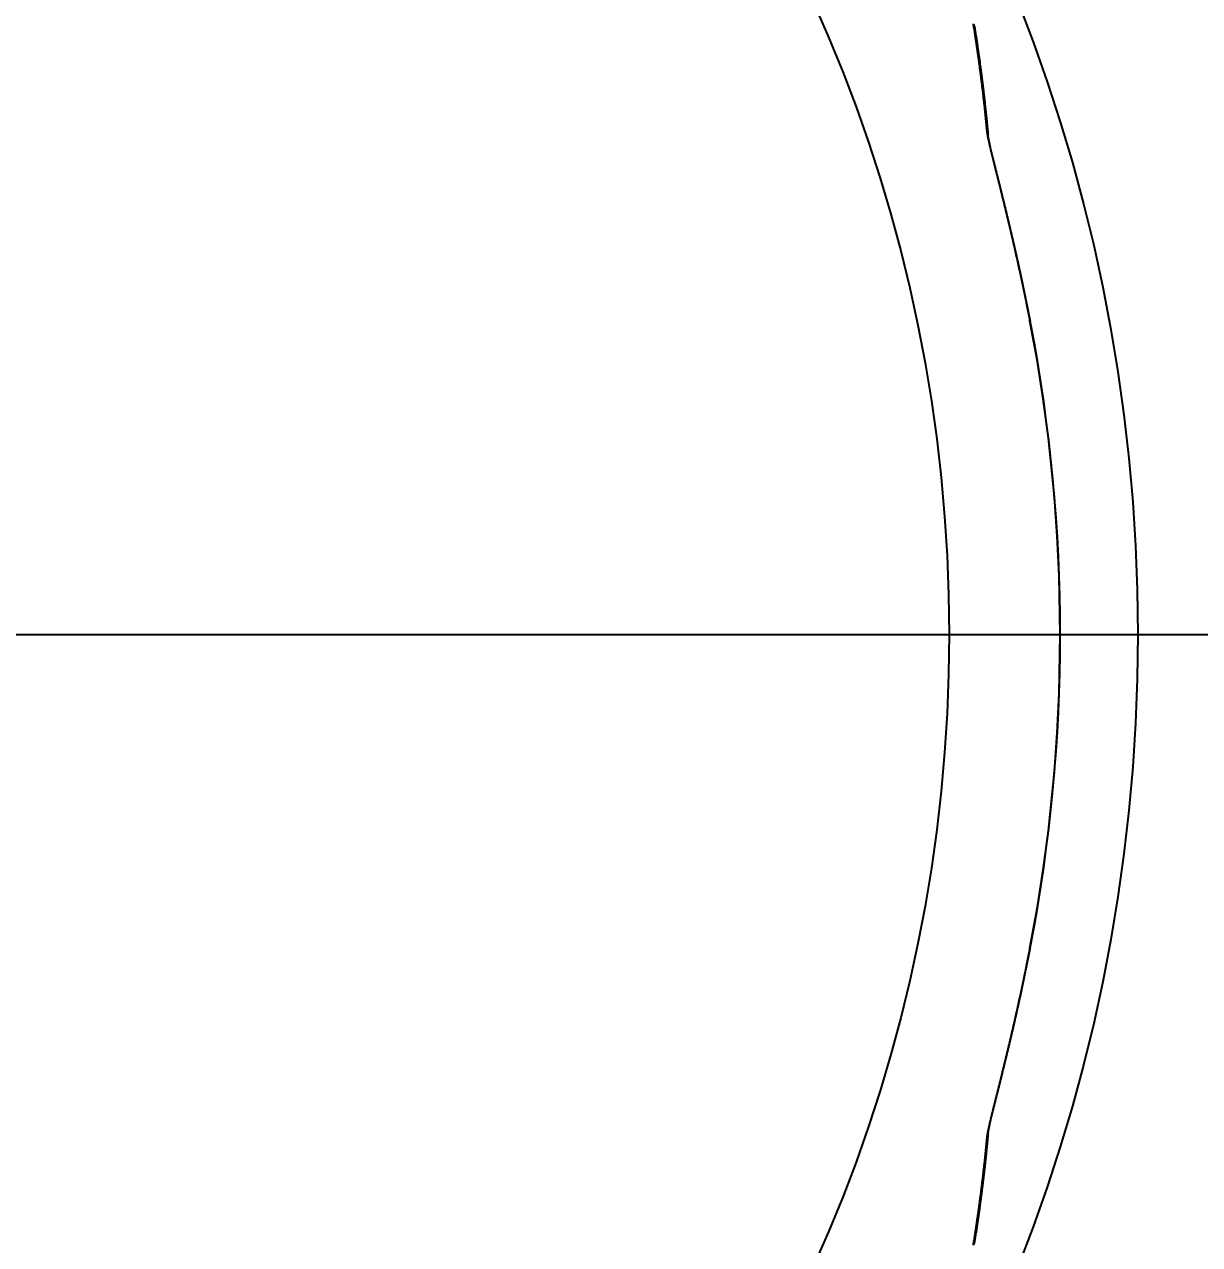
# Model space of a CAD drawing. Header units: millimetres. Extents: x 0 to 3800, y -67 to 2530.
# Drawn here: x 2338.8 to 2370.31, y 1666.58 to 1699.29 of the extents above; entities that cross this region are included whole.
import ezdxf
from ezdxf.lldxf.tags import DXFTag

# ---------------------------------------------------------------- set-up
doc = ezdxf.new("R2010")
doc.units = ezdxf.units.MM
for name, color, linetype in [('내부선 및 부속', 4, 'Continuous'), ('중심선', 1, 'DASHED'), ('치수선', 7, 'Continuous')]:
    doc.layers.add(name, color=color, linetype=linetype)
doc.styles.add('____', font='')
doc.styles.get('____').set_extended_font_data('굴림')
tags = doc.linetypes.add('DASHDOT', pattern=[70, 31, -13, 13, -13]).pattern_tags.tags
tags[10:11] = [DXFTag(74, 4), DXFTag(75, 0), DXFTag(340, '0'), DXFTag(46, 0.0), DXFTag(50, 0.0), DXFTag(44, 0.0), DXFTag(45, 0.0)]
tags[8:9] = [DXFTag(74, 4), DXFTag(75, 0), DXFTag(340, '0'), DXFTag(46, 0.0), DXFTag(50, 0.0), DXFTag(44, 0.0), DXFTag(45, 0.0)]
tags[6:7] = [DXFTag(74, 4), DXFTag(75, 0), DXFTag(340, '0'), DXFTag(46, 0.0), DXFTag(50, 0.0), DXFTag(44, 0.0), DXFTag(45, 0.0)]
tags[4:5] = [DXFTag(74, 4), DXFTag(75, 0), DXFTag(340, '0'), DXFTag(46, 0.0), DXFTag(50, 0.0), DXFTag(44, 0.0), DXFTag(45, 0.0)]
tags = doc.linetypes.add('DASHED', pattern=[25.72, 12.86, -12.86]).pattern_tags.tags
tags[6:7] = [DXFTag(74, 4), DXFTag(75, 0), DXFTag(340, '0'), DXFTag(46, 0.0), DXFTag(50, 0.0), DXFTag(44, 0.0), DXFTag(45, 0.0)]
tags[4:5] = [DXFTag(74, 4), DXFTag(75, 0), DXFTag(340, '0'), DXFTag(46, 0.0), DXFTag(50, 0.0), DXFTag(44, 0.0), DXFTag(45, 0.0)]
doc.dimstyles.new('MSADIM', dxfattribs={"dimtxt": 33, "dimasz": 17, "dimexe": 10, "dimexo": 7.5, "dimgap": 10, "dimtad": 0, "dimtih": 1, "dimtoh": 1, "dimdec": 0, "dimzin": 1, "dimdsep": 46, "dimtxsty": '____', "dimcen": 11.25, "dimadec": 0, "dimazin": 0, "dimtfac": 1, "dimtdec": 0, "dimtix": 1, "dimtmove": 0, "dimatfit": 3, "dimfxl": 1, "dimtolj": 1, "dimtzin": 1, "dimarcsym": 0})

# ---------------------------------------------------------------- blocks, each defined once
blk = doc.blocks.new('*D51')
at = {"layer": '치수선', "color": 0, "linetype": 'Continuous', "lineweight": -2, "transparency": 16777216}
for p, q in [((2252.455, 1880.439), (2252.455, 1957.939)), ((2932.455, 1690.439), (2932.455, 1957.939)), ((2269.455, 1947.939), (2555.174, 1947.939)), ((2915.455, 1947.939), (2629.735, 1947.939))]:
    blk.add_line(p, q, dxfattribs=at)
at = {"layer": '치수선', "color": 0, "linetype": 'Continuous', "transparency": 16777216}
for points in [[(2269.455, 1950.773), (2269.455, 1945.106), (2252.455, 1947.939)], [(2915.455, 1950.773), (2915.455, 1945.106), (2932.455, 1947.939)]]:
    blk.add_solid(points, dxfattribs=at)
at = {"layer": '치수선', "color": 0, "linetype": 'Continuous', "transparency": 16777216, "insert": (2592.455, 1947.939), "char_height": 25, "attachment_point": 5, "style": '____'}
blk.add_mtext('\\A1;680', dxfattribs=at)
blk = doc.blocks.new('*D52')
at = {"layer": '치수선', "color": 0, "linetype": 'Continuous', "lineweight": -2, "transparency": 16777216}
for p, q in [((2932.455, 1675.439), (2932.455, 1337.939)), ((2232.455, 1355.314), (2232.455, 1337.939)), ((2249.455, 1347.939), (2545.324, 1347.939)), ((2915.455, 1347.939), (2619.585, 1347.939))]:
    blk.add_line(p, q, dxfattribs=at)
at = {"layer": '치수선', "color": 0, "linetype": 'Continuous', "transparency": 16777216}
for points in [[(2249.455, 1350.773), (2249.455, 1345.106), (2232.455, 1347.939)], [(2915.455, 1350.773), (2915.455, 1345.106), (2932.455, 1347.939)]]:
    blk.add_solid(points, dxfattribs=at)
at = {"layer": '치수선', "color": 0, "linetype": 'Continuous', "transparency": 16777216, "insert": (2582.455, 1347.939), "char_height": 25, "attachment_point": 5, "style": '____'}
blk.add_mtext('\\A1;700', dxfattribs=at)

msp = doc.modelspace()

# ---------------------------------------------------------------- linework, layer by layer
at = {"layer": '내부선 및 부속', "linetype": 'Continuous'}
for p, q in [((2364.239, 1699.239), (2364.269, 1699.241)), ((2364.603, 1696.329), (2364.635, 1696.329)), ((2365.78, 1691.251), (2365.763, 1691.34)), ((2365.763, 1674.538), (2365.78, 1674.628)), ((2364.603, 1669.55), (2364.635, 1669.55)), ((2364.269, 1666.638), (2364.239, 1666.639))]:
    msp.add_line(p, q, dxfattribs=at)
at = {"layer": '내부선 및 부속', "linetype": 'Continuous', "flags": 128}
for points in [[(2364.234, 1699.309), (2364.239, 1699.279), (2364.244, 1699.248), (2364.249, 1699.218), (2364.254, 1699.187), (2364.259, 1699.156), (2364.264, 1699.126), (2364.268, 1699.095), (2364.273, 1699.064), (2364.278, 1699.034), (2364.283, 1699.003), (2364.287, 1698.973), (2364.292, 1698.942), (2364.297, 1698.911), (2364.301, 1698.881), (2364.306, 1698.85), (2364.311, 1698.82), (2364.315, 1698.789), (2364.32, 1698.758), (2364.324, 1698.728), (2364.329, 1698.697), (2364.333, 1698.667), (2364.338, 1698.636), (2364.342, 1698.606), (2364.347, 1698.575), (2364.351, 1698.545), (2364.355, 1698.514), (2364.36, 1698.483), (2364.364, 1698.453), (2364.368, 1698.422), (2364.373, 1698.392), (2364.377, 1698.361), (2364.381, 1698.331), (2364.385, 1698.3), (2364.389, 1698.27), (2364.394, 1698.239), (2364.398, 1698.209), (2364.402, 1698.178), (2364.406, 1698.148), (2364.41, 1698.117), (2364.414, 1698.087), (2364.418, 1698.056), (2364.422, 1698.026), (2364.426, 1697.995), (2364.43, 1697.965), (2364.434, 1697.934), (2364.438, 1697.904), (2364.442, 1697.873), (2364.446, 1697.843), (2364.45, 1697.813), (2364.453, 1697.782), (2364.457, 1697.752), (2364.461, 1697.721), (2364.465, 1697.691), (2364.469, 1697.66), (2364.472, 1697.63), (2364.476, 1697.6), (2364.48, 1697.569), (2364.483, 1697.539), (2364.487, 1697.508), (2364.491, 1697.478), (2364.494, 1697.448), (2364.498, 1697.417), (2364.501, 1697.387), (2364.505, 1697.356), (2364.508, 1697.326), (2364.512, 1697.296), (2364.515, 1697.265), (2364.519, 1697.235), (2364.522, 1697.205), (2364.526, 1697.174), (2364.529, 1697.144), (2364.532, 1697.114), (2364.536, 1697.083), (2364.539, 1697.053), (2364.542, 1697.023), (2364.546, 1696.992), (2364.549, 1696.962), (2364.552, 1696.932), (2364.555, 1696.901), (2364.558, 1696.871), (2364.562, 1696.841), (2364.565, 1696.811), (2364.568, 1696.78), (2364.571, 1696.75), (2364.574, 1696.72), (2364.577, 1696.689), (2364.58, 1696.659), (2364.583, 1696.629), (2364.586, 1696.599), (2364.589, 1696.568), (2364.592, 1696.538), (2364.595, 1696.508), (2364.598, 1696.478), (2364.601, 1696.448), (2364.604, 1696.417)], [(2364.269, 1699.241), (2364.274, 1699.21), (2364.279, 1699.179), (2364.284, 1699.148), (2364.289, 1699.118), (2364.294, 1699.087), (2364.298, 1699.056), (2364.303, 1699.025), (2364.308, 1698.994), (2364.313, 1698.963), (2364.317, 1698.933), (2364.322, 1698.902), (2364.327, 1698.871), (2364.331, 1698.84), (2364.336, 1698.809), (2364.341, 1698.778), (2364.345, 1698.748), (2364.35, 1698.717), (2364.354, 1698.686), (2364.359, 1698.655), (2364.363, 1698.624), (2364.368, 1698.594), (2364.372, 1698.563), (2364.376, 1698.532), (2364.381, 1698.501), (2364.385, 1698.471), (2364.39, 1698.44), (2364.394, 1698.409), (2364.398, 1698.378), (2364.402, 1698.348), (2364.407, 1698.317), (2364.411, 1698.286), (2364.415, 1698.255), (2364.419, 1698.225), (2364.423, 1698.194), (2364.428, 1698.163), (2364.432, 1698.132), (2364.436, 1698.102), (2364.44, 1698.071), (2364.444, 1698.04), (2364.448, 1698.01), (2364.452, 1697.979), (2364.456, 1697.948), (2364.46, 1697.918), (2364.464, 1697.887), (2364.468, 1697.856), (2364.472, 1697.826), (2364.475, 1697.795), (2364.479, 1697.764), (2364.483, 1697.734), (2364.487, 1697.703), (2364.491, 1697.672), (2364.495, 1697.642), (2364.498, 1697.611), (2364.502, 1697.58), (2364.506, 1697.55), (2364.509, 1697.519), (2364.513, 1697.488), (2364.517, 1697.458), (2364.52, 1697.427), (2364.524, 1697.397), (2364.527, 1697.366), (2364.531, 1697.335), (2364.534, 1697.305), (2364.538, 1697.274), (2364.541, 1697.244), (2364.545, 1697.213), (2364.548, 1697.183), (2364.552, 1697.152), (2364.555, 1697.121), (2364.558, 1697.091), (2364.562, 1697.06), (2364.565, 1697.03), (2364.568, 1696.999), (2364.572, 1696.969), (2364.575, 1696.938), (2364.578, 1696.908), (2364.581, 1696.877), (2364.584, 1696.847), (2364.588, 1696.816), (2364.591, 1696.786), (2364.594, 1696.755), (2364.597, 1696.725), (2364.6, 1696.694), (2364.603, 1696.664), (2364.606, 1696.633), (2364.609, 1696.603), (2364.612, 1696.572), (2364.615, 1696.542), (2364.618, 1696.511), (2364.621, 1696.481), (2364.624, 1696.45), (2364.627, 1696.42), (2364.63, 1696.39), (2364.632, 1696.359), (2364.635, 1696.329)], [(2364.604, 1696.417), (2364.604, 1696.416), (2364.604, 1696.414), (2364.604, 1696.413), (2364.604, 1696.411), (2364.604, 1696.409), (2364.605, 1696.408), (2364.605, 1696.406), (2364.605, 1696.405), (2364.605, 1696.403), (2364.605, 1696.402), (2364.605, 1696.4), (2364.606, 1696.398), (2364.606, 1696.397), (2364.606, 1696.395), (2364.606, 1696.394), (2364.606, 1696.392), (2364.607, 1696.391), (2364.607, 1696.389), (2364.607, 1696.388), (2364.607, 1696.386), (2364.608, 1696.384), (2364.608, 1696.383), (2364.608, 1696.381), (2364.608, 1696.38), (2364.608, 1696.378), (2364.609, 1696.377), (2364.609, 1696.375), (2364.609, 1696.374), (2364.609, 1696.372), (2364.61, 1696.37), (2364.61, 1696.369), (2364.61, 1696.367), (2364.61, 1696.366), (2364.611, 1696.364), (2364.611, 1696.363), (2364.611, 1696.361), (2364.611, 1696.359), (2364.612, 1696.358), (2364.612, 1696.356), (2364.612, 1696.355), (2364.612, 1696.353), (2364.613, 1696.352), (2364.613, 1696.35), (2364.613, 1696.349), (2364.613, 1696.347), (2364.614, 1696.345), (2364.614, 1696.344), (2364.614, 1696.342), (2364.614, 1696.341), (2364.615, 1696.339), (2364.615, 1696.338), (2364.615, 1696.336), (2364.616, 1696.335), (2364.616, 1696.333), (2364.616, 1696.332), (2364.616, 1696.33), (2364.617, 1696.328), (2364.617, 1696.327), (2364.617, 1696.325), (2364.617, 1696.324), (2364.618, 1696.322), (2364.618, 1696.321), (2364.618, 1696.319), (2364.619, 1696.318), (2364.619, 1696.316), (2364.619, 1696.314), (2364.619, 1696.313), (2364.62, 1696.311), (2364.62, 1696.31), (2364.62, 1696.308), (2364.621, 1696.307), (2364.621, 1696.305), (2364.621, 1696.304), (2364.621, 1696.302), (2364.622, 1696.3), (2364.622, 1696.299), (2364.622, 1696.297), (2364.623, 1696.296), (2364.623, 1696.294), (2364.623, 1696.293), (2364.624, 1696.291), (2364.624, 1696.29), (2364.624, 1696.288), (2364.624, 1696.287), (2364.625, 1696.285), (2364.625, 1696.283), (2364.625, 1696.282), (2364.626, 1696.28), (2364.626, 1696.279), (2364.626, 1696.277), (2364.627, 1696.276), (2364.627, 1696.274), (2364.627, 1696.273), (2364.628, 1696.271), (2364.628, 1696.27), (2364.628, 1696.268), (2364.628, 1696.266), (2364.629, 1696.265), (2364.629, 1696.263), (2364.629, 1696.262), (2364.629, 1696.262), (2364.63, 1696.26), (2364.63, 1696.259), (2364.63, 1696.257), (2364.631, 1696.256), (2364.631, 1696.254), (2364.631, 1696.253), (2364.632, 1696.251), (2364.632, 1696.249), (2364.632, 1696.248), (2364.633, 1696.246), (2364.633, 1696.245), (2364.633, 1696.243), (2364.634, 1696.242), (2364.634, 1696.24), (2364.634, 1696.239), (2364.635, 1696.237), (2364.635, 1696.236), (2364.635, 1696.234), (2364.636, 1696.232), (2364.636, 1696.231), (2364.636, 1696.229), (2364.637, 1696.228), (2364.637, 1696.226), (2364.637, 1696.225), (2364.638, 1696.223), (2364.638, 1696.222), (2364.638, 1696.22), (2364.638, 1696.219), (2364.639, 1696.217), (2364.639, 1696.216), (2364.639, 1696.214), (2364.64, 1696.212), (2364.64, 1696.211), (2364.641, 1696.209), (2364.641, 1696.208), (2364.641, 1696.206), (2364.642, 1696.205), (2364.642, 1696.203), (2364.642, 1696.202), (2364.643, 1696.2), (2364.643, 1696.199), (2364.643, 1696.197), (2364.644, 1696.196), (2364.644, 1696.194), (2364.644, 1696.192), (2364.645, 1696.191), (2364.645, 1696.189), (2364.645, 1696.188), (2364.646, 1696.186), (2364.646, 1696.185), (2364.646, 1696.183), (2364.647, 1696.182), (2364.647, 1696.18), (2364.647, 1696.179), (2364.648, 1696.177), (2364.648, 1696.175), (2364.648, 1696.174), (2364.649, 1696.172), (2364.649, 1696.171), (2364.649, 1696.171)], [(2364.68, 1696.082), (2364.68, 1696.084), (2364.679, 1696.085), (2364.679, 1696.087), (2364.679, 1696.088), (2364.678, 1696.09), (2364.678, 1696.091), (2364.678, 1696.093), (2364.677, 1696.095), (2364.677, 1696.096), (2364.677, 1696.098), (2364.676, 1696.099), (2364.676, 1696.101), (2364.676, 1696.102), (2364.675, 1696.104), (2364.675, 1696.105), (2364.675, 1696.107), (2364.674, 1696.108), (2364.674, 1696.11), (2364.674, 1696.111), (2364.673, 1696.113), (2364.673, 1696.115), (2364.673, 1696.116), (2364.672, 1696.118), (2364.672, 1696.119), (2364.672, 1696.121), (2364.671, 1696.122), (2364.671, 1696.124), (2364.671, 1696.125), (2364.67, 1696.127), (2364.67, 1696.128), (2364.67, 1696.13), (2364.67, 1696.131), (2364.669, 1696.133), (2364.669, 1696.135), (2364.669, 1696.136), (2364.668, 1696.138), (2364.668, 1696.139), (2364.668, 1696.141), (2364.667, 1696.142), (2364.667, 1696.144), (2364.667, 1696.145), (2364.666, 1696.147), (2364.666, 1696.148), (2364.666, 1696.15), (2364.665, 1696.152), (2364.665, 1696.153), (2364.665, 1696.155), (2364.664, 1696.156), (2364.664, 1696.158), (2364.664, 1696.159), (2364.663, 1696.161), (2364.663, 1696.162), (2364.663, 1696.164), (2364.662, 1696.165), (2364.662, 1696.167), (2364.662, 1696.169), (2364.661, 1696.17), (2364.661, 1696.172), (2364.661, 1696.173), (2364.661, 1696.175), (2364.66, 1696.176), (2364.66, 1696.178), (2364.66, 1696.179), (2364.659, 1696.181), (2364.659, 1696.182), (2364.659, 1696.184), (2364.658, 1696.186), (2364.658, 1696.187), (2364.658, 1696.189), (2364.657, 1696.19), (2364.657, 1696.192), (2364.657, 1696.193), (2364.656, 1696.195), (2364.656, 1696.196), (2364.656, 1696.198), (2364.655, 1696.199), (2364.655, 1696.201), (2364.655, 1696.203), (2364.655, 1696.204), (2364.654, 1696.206), (2364.654, 1696.207), (2364.654, 1696.209), (2364.653, 1696.21), (2364.653, 1696.212), (2364.653, 1696.213), (2364.652, 1696.215), (2364.652, 1696.216), (2364.652, 1696.218), (2364.652, 1696.22), (2364.651, 1696.221), (2364.651, 1696.223), (2364.651, 1696.224), (2364.65, 1696.226), (2364.65, 1696.227), (2364.65, 1696.229), (2364.649, 1696.23), (2364.649, 1696.232), (2364.649, 1696.234), (2364.649, 1696.235), (2364.648, 1696.237), (2364.648, 1696.237), (2364.648, 1696.238), (2364.648, 1696.24), (2364.647, 1696.241), (2364.647, 1696.243), (2364.647, 1696.244), (2364.647, 1696.246), (2364.646, 1696.247), (2364.646, 1696.249), (2364.646, 1696.251), (2364.646, 1696.252), (2364.645, 1696.254), (2364.645, 1696.255), (2364.645, 1696.257), (2364.645, 1696.258), (2364.644, 1696.26), (2364.644, 1696.261), (2364.644, 1696.263), (2364.644, 1696.265), (2364.643, 1696.266), (2364.643, 1696.268), (2364.643, 1696.269), (2364.643, 1696.271), (2364.642, 1696.272), (2364.642, 1696.274), (2364.642, 1696.275), (2364.642, 1696.277), (2364.641, 1696.279), (2364.641, 1696.28), (2364.641, 1696.282), (2364.641, 1696.283), (2364.64, 1696.285), (2364.64, 1696.286), (2364.64, 1696.288), (2364.64, 1696.29), (2364.64, 1696.291), (2364.639, 1696.293), (2364.639, 1696.294), (2364.639, 1696.296), (2364.639, 1696.297), (2364.639, 1696.299), (2364.638, 1696.3), (2364.638, 1696.302), (2364.638, 1696.304), (2364.638, 1696.305), (2364.638, 1696.307), (2364.637, 1696.308), (2364.637, 1696.31), (2364.637, 1696.311), (2364.637, 1696.313), (2364.637, 1696.315), (2364.636, 1696.316), (2364.636, 1696.318), (2364.636, 1696.319), (2364.636, 1696.321), (2364.636, 1696.322), (2364.636, 1696.324), (2364.636, 1696.326), (2364.635, 1696.327), (2364.635, 1696.329), (2364.635, 1696.329)], [(2364.649, 1696.171), (2364.654, 1696.149), (2364.659, 1696.127), (2364.664, 1696.106), (2364.668, 1696.084), (2364.673, 1696.062), (2364.678, 1696.041), (2364.683, 1696.019), (2364.689, 1695.997), (2364.694, 1695.976), (2364.699, 1695.954), (2364.704, 1695.933), (2364.709, 1695.911), (2364.714, 1695.889), (2364.72, 1695.868), (2364.725, 1695.846), (2364.73, 1695.825), (2364.735, 1695.803), (2364.741, 1695.781), (2364.746, 1695.76), (2364.751, 1695.738), (2364.757, 1695.717), (2364.762, 1695.695), (2364.768, 1695.673), (2364.773, 1695.652), (2364.778, 1695.63), (2364.784, 1695.609), (2364.789, 1695.587), (2364.795, 1695.566), (2364.8, 1695.544), (2364.806, 1695.523), (2364.811, 1695.501), (2364.817, 1695.479), (2364.822, 1695.458), (2364.827, 1695.436), (2364.833, 1695.415), (2364.838, 1695.393), (2364.844, 1695.372), (2364.849, 1695.35), (2364.855, 1695.329), (2364.86, 1695.307), (2364.866, 1695.285), (2364.871, 1695.264), (2364.876, 1695.242), (2364.882, 1695.221), (2364.887, 1695.199), (2364.893, 1695.178), (2364.898, 1695.156), (2364.904, 1695.134), (2364.909, 1695.113), (2364.914, 1695.091), (2364.92, 1695.07), (2364.925, 1695.048), (2364.931, 1695.027), (2364.936, 1695.005), (2364.941, 1694.983), (2364.947, 1694.962), (2364.952, 1694.94), (2364.958, 1694.919), (2364.963, 1694.897), (2364.968, 1694.876), (2364.974, 1694.854), (2364.979, 1694.832), (2364.985, 1694.811), (2364.99, 1694.789), (2364.995, 1694.768), (2365.001, 1694.746), (2365.006, 1694.725), (2365.011, 1694.703), (2365.017, 1694.681), (2365.022, 1694.66), (2365.027, 1694.638), (2365.033, 1694.617), (2365.038, 1694.595), (2365.043, 1694.573), (2365.049, 1694.552), (2365.054, 1694.53), (2365.059, 1694.509), (2365.064, 1694.487), (2365.07, 1694.466), (2365.075, 1694.444), (2365.08, 1694.422), (2365.086, 1694.401), (2365.091, 1694.379), (2365.096, 1694.358), (2365.101, 1694.336), (2365.107, 1694.314), (2365.112, 1694.293), (2365.117, 1694.271), (2365.122, 1694.25), (2365.128, 1694.228), (2365.133, 1694.206), (2365.138, 1694.185), (2365.143, 1694.163), (2365.148, 1694.141), (2365.154, 1694.12), (2365.159, 1694.098), (2365.164, 1694.077), (2365.169, 1694.055), (2365.174, 1694.033), (2365.18, 1694.012), (2365.18, 1694.012), (2365.185, 1693.99), (2365.19, 1693.968), (2365.195, 1693.947), (2365.2, 1693.925), (2365.205, 1693.904), (2365.21, 1693.882), (2365.216, 1693.86), (2365.221, 1693.839), (2365.226, 1693.817), (2365.231, 1693.795), (2365.236, 1693.774), (2365.241, 1693.752), (2365.246, 1693.73), (2365.251, 1693.709), (2365.256, 1693.687), (2365.261, 1693.666), (2365.267, 1693.644), (2365.272, 1693.622), (2365.277, 1693.601), (2365.282, 1693.579), (2365.287, 1693.557), (2365.292, 1693.536), (2365.297, 1693.514), (2365.302, 1693.492), (2365.307, 1693.471), (2365.312, 1693.449), (2365.317, 1693.427), (2365.322, 1693.406), (2365.327, 1693.384), (2365.332, 1693.362), (2365.337, 1693.341), (2365.342, 1693.319), (2365.347, 1693.297), (2365.352, 1693.276), (2365.356, 1693.254), (2365.361, 1693.232), (2365.366, 1693.211), (2365.371, 1693.189), (2365.376, 1693.167), (2365.381, 1693.145), (2365.386, 1693.124), (2365.391, 1693.102), (2365.396, 1693.08), (2365.401, 1693.059), (2365.405, 1693.037), (2365.41, 1693.015), (2365.415, 1692.994), (2365.42, 1692.972), (2365.425, 1692.95), (2365.43, 1692.928), (2365.434, 1692.907), (2365.439, 1692.885), (2365.444, 1692.863), (2365.449, 1692.842), (2365.454, 1692.82), (2365.458, 1692.798), (2365.463, 1692.776), (2365.468, 1692.755), (2365.473, 1692.733), (2365.477, 1692.711), (2365.482, 1692.69), (2365.487, 1692.668), (2365.492, 1692.646), (2365.496, 1692.624), (2365.501, 1692.603), (2365.506, 1692.581), (2365.51, 1692.559), (2365.515, 1692.537), (2365.52, 1692.516), (2365.524, 1692.494), (2365.529, 1692.472), (2365.534, 1692.451), (2365.538, 1692.429), (2365.543, 1692.407), (2365.548, 1692.385), (2365.552, 1692.364), (2365.557, 1692.342), (2365.561, 1692.32), (2365.566, 1692.298), (2365.571, 1692.277), (2365.575, 1692.255), (2365.58, 1692.233), (2365.584, 1692.211), (2365.589, 1692.189), (2365.593, 1692.168), (2365.598, 1692.146), (2365.603, 1692.124), (2365.607, 1692.102), (2365.612, 1692.081), (2365.616, 1692.059), (2365.621, 1692.037), (2365.625, 1692.015), (2365.63, 1691.994), (2365.634, 1691.972), (2365.638, 1691.95), (2365.643, 1691.928), (2365.647, 1691.906), (2365.652, 1691.885), (2365.656, 1691.863), (2365.661, 1691.841), (2365.661, 1691.841), (2365.665, 1691.819), (2365.669, 1691.797), (2365.674, 1691.776), (2365.678, 1691.754), (2365.683, 1691.732), (2365.687, 1691.71), (2365.691, 1691.688), (2365.696, 1691.667), (2365.7, 1691.645), (2365.704, 1691.623), (2365.709, 1691.601), (2365.713, 1691.579), (2365.717, 1691.558), (2365.722, 1691.536), (2365.726, 1691.514), (2365.73, 1691.492), (2365.735, 1691.47), (2365.739, 1691.449), (2365.743, 1691.427), (2365.747, 1691.405), (2365.752, 1691.383), (2365.756, 1691.361), (2365.76, 1691.339), (2365.76, 1691.339)], [(2365.763, 1691.34), (2365.759, 1691.362), (2365.755, 1691.383), (2365.751, 1691.404), (2365.747, 1691.426), (2365.743, 1691.447), (2365.738, 1691.469), (2365.734, 1691.49), (2365.73, 1691.511), (2365.726, 1691.533), (2365.722, 1691.554), (2365.717, 1691.576), (2365.713, 1691.597), (2365.709, 1691.618), (2365.705, 1691.64), (2365.7, 1691.661), (2365.696, 1691.683), (2365.692, 1691.704), (2365.688, 1691.725), (2365.683, 1691.747), (2365.679, 1691.768), (2365.675, 1691.79), (2365.67, 1691.811), (2365.666, 1691.832), (2365.662, 1691.854), (2365.657, 1691.875), (2365.653, 1691.897), (2365.649, 1691.918), (2365.644, 1691.939), (2365.64, 1691.961), (2365.636, 1691.982), (2365.631, 1692.003), (2365.627, 1692.025), (2365.622, 1692.046), (2365.618, 1692.068), (2365.614, 1692.089), (2365.609, 1692.11), (2365.605, 1692.132), (2365.6, 1692.153), (2365.596, 1692.174), (2365.591, 1692.196), (2365.587, 1692.217), (2365.583, 1692.238), (2365.578, 1692.26), (2365.574, 1692.281), (2365.569, 1692.302), (2365.565, 1692.324), (2365.56, 1692.345), (2365.556, 1692.366), (2365.551, 1692.388), (2365.547, 1692.409), (2365.542, 1692.431), (2365.537, 1692.452), (2365.533, 1692.473), (2365.528, 1692.495), (2365.524, 1692.516), (2365.519, 1692.537), (2365.515, 1692.559), (2365.51, 1692.58), (2365.505, 1692.601), (2365.501, 1692.622), (2365.496, 1692.644), (2365.492, 1692.665), (2365.487, 1692.686), (2365.482, 1692.708), (2365.478, 1692.729), (2365.473, 1692.75), (2365.468, 1692.772), (2365.464, 1692.793), (2365.459, 1692.814), (2365.454, 1692.836), (2365.45, 1692.857), (2365.445, 1692.878), (2365.44, 1692.9), (2365.436, 1692.921), (2365.431, 1692.942), (2365.426, 1692.963), (2365.421, 1692.985), (2365.417, 1693.006), (2365.412, 1693.027), (2365.407, 1693.049), (2365.402, 1693.07), (2365.398, 1693.091), (2365.393, 1693.113), (2365.388, 1693.134), (2365.383, 1693.155), (2365.379, 1693.176), (2365.374, 1693.198), (2365.369, 1693.219), (2365.364, 1693.24), (2365.359, 1693.261), (2365.354, 1693.283), (2365.35, 1693.304), (2365.345, 1693.325), (2365.34, 1693.347), (2365.335, 1693.368), (2365.33, 1693.389), (2365.325, 1693.41), (2365.32, 1693.432), (2365.316, 1693.453), (2365.311, 1693.474), (2365.311, 1693.474), (2365.306, 1693.495), (2365.301, 1693.517), (2365.296, 1693.538), (2365.291, 1693.559), (2365.286, 1693.58), (2365.281, 1693.602), (2365.276, 1693.623), (2365.271, 1693.644), (2365.266, 1693.665), (2365.261, 1693.687), (2365.256, 1693.708), (2365.251, 1693.729), (2365.247, 1693.75), (2365.242, 1693.772), (2365.237, 1693.793), (2365.232, 1693.814), (2365.227, 1693.835), (2365.222, 1693.857), (2365.217, 1693.878), (2365.212, 1693.899), (2365.206, 1693.92), (2365.201, 1693.941), (2365.196, 1693.963), (2365.191, 1693.984), (2365.186, 1694.005), (2365.181, 1694.026), (2365.176, 1694.048), (2365.171, 1694.069), (2365.166, 1694.09), (2365.161, 1694.111), (2365.156, 1694.132), (2365.151, 1694.154), (2365.146, 1694.175), (2365.141, 1694.196), (2365.136, 1694.217), (2365.13, 1694.239), (2365.125, 1694.26), (2365.12, 1694.281), (2365.115, 1694.302), (2365.11, 1694.323), (2365.105, 1694.345), (2365.1, 1694.366), (2365.095, 1694.387), (2365.089, 1694.408), (2365.084, 1694.429), (2365.079, 1694.451), (2365.074, 1694.472), (2365.069, 1694.493), (2365.064, 1694.514), (2365.058, 1694.535), (2365.053, 1694.556), (2365.048, 1694.578), (2365.043, 1694.599), (2365.038, 1694.62), (2365.032, 1694.641), (2365.027, 1694.662), (2365.022, 1694.684), (2365.017, 1694.705), (2365.012, 1694.726), (2365.006, 1694.747), (2365.001, 1694.768), (2364.996, 1694.789), (2364.991, 1694.811), (2364.985, 1694.832), (2364.98, 1694.853), (2364.975, 1694.874), (2364.97, 1694.895), (2364.965, 1694.917), (2364.959, 1694.938), (2364.954, 1694.959), (2364.949, 1694.98), (2364.943, 1695.001), (2364.938, 1695.022), (2364.933, 1695.044), (2364.928, 1695.065), (2364.922, 1695.086), (2364.917, 1695.107), (2364.912, 1695.128), (2364.907, 1695.149), (2364.901, 1695.171), (2364.896, 1695.192), (2364.891, 1695.213), (2364.885, 1695.234), (2364.88, 1695.255), (2364.875, 1695.276), (2364.869, 1695.298), (2364.864, 1695.319), (2364.859, 1695.34), (2364.854, 1695.361), (2364.848, 1695.382), (2364.843, 1695.403), (2364.838, 1695.425), (2364.832, 1695.446), (2364.827, 1695.467), (2364.822, 1695.488), (2364.816, 1695.509), (2364.811, 1695.53), (2364.806, 1695.552), (2364.801, 1695.573), (2364.795, 1695.594), (2364.795, 1695.594), (2364.79, 1695.615), (2364.785, 1695.636), (2364.78, 1695.657), (2364.774, 1695.679), (2364.769, 1695.7), (2364.764, 1695.721), (2364.759, 1695.742), (2364.754, 1695.763), (2364.749, 1695.785), (2364.744, 1695.806), (2364.739, 1695.827), (2364.733, 1695.848), (2364.728, 1695.869), (2364.723, 1695.891), (2364.719, 1695.912), (2364.714, 1695.933), (2364.709, 1695.954), (2364.704, 1695.976), (2364.699, 1695.997), (2364.694, 1696.018), (2364.689, 1696.04), (2364.685, 1696.061), (2364.68, 1696.082), (2364.68, 1696.082)], [(2365.76, 1674.539), (2365.756, 1674.517), (2365.752, 1674.495), (2365.747, 1674.474), (2365.743, 1674.452), (2365.739, 1674.43), (2365.735, 1674.408), (2365.73, 1674.386), (2365.726, 1674.364), (2365.722, 1674.343), (2365.717, 1674.321), (2365.713, 1674.299), (2365.709, 1674.277), (2365.704, 1674.255), (2365.7, 1674.234), (2365.696, 1674.212), (2365.691, 1674.19), (2365.687, 1674.168), (2365.683, 1674.146), (2365.678, 1674.125), (2365.674, 1674.103), (2365.669, 1674.081), (2365.665, 1674.059), (2365.661, 1674.037), (2365.656, 1674.016), (2365.652, 1673.994), (2365.647, 1673.972), (2365.643, 1673.95), (2365.638, 1673.929), (2365.634, 1673.907), (2365.63, 1673.885), (2365.625, 1673.863), (2365.621, 1673.841), (2365.616, 1673.82), (2365.612, 1673.798), (2365.607, 1673.776), (2365.603, 1673.754), (2365.598, 1673.733), (2365.593, 1673.711), (2365.589, 1673.689), (2365.584, 1673.667), (2365.58, 1673.645), (2365.575, 1673.624), (2365.571, 1673.602), (2365.566, 1673.58), (2365.561, 1673.558), (2365.557, 1673.537), (2365.552, 1673.515), (2365.548, 1673.493), (2365.543, 1673.471), (2365.538, 1673.45), (2365.534, 1673.428), (2365.529, 1673.406), (2365.524, 1673.384), (2365.52, 1673.363), (2365.515, 1673.341), (2365.51, 1673.319), (2365.506, 1673.298), (2365.501, 1673.276), (2365.496, 1673.254), (2365.492, 1673.232), (2365.487, 1673.211), (2365.482, 1673.189), (2365.477, 1673.167), (2365.473, 1673.145), (2365.468, 1673.124), (2365.463, 1673.102), (2365.458, 1673.08), (2365.454, 1673.059), (2365.449, 1673.037), (2365.444, 1673.015), (2365.439, 1672.993), (2365.434, 1672.972), (2365.43, 1672.95), (2365.425, 1672.928), (2365.42, 1672.907), (2365.415, 1672.885), (2365.41, 1672.863), (2365.405, 1672.841), (2365.401, 1672.82), (2365.396, 1672.798), (2365.391, 1672.776), (2365.386, 1672.755), (2365.381, 1672.733), (2365.376, 1672.711), (2365.371, 1672.69), (2365.366, 1672.668), (2365.361, 1672.646), (2365.356, 1672.625), (2365.352, 1672.603), (2365.347, 1672.581), (2365.342, 1672.56), (2365.337, 1672.538), (2365.332, 1672.516), (2365.327, 1672.495), (2365.322, 1672.473), (2365.317, 1672.451), (2365.312, 1672.43), (2365.307, 1672.408), (2365.302, 1672.386), (2365.297, 1672.365), (2365.297, 1672.365), (2365.292, 1672.343), (2365.287, 1672.321), (2365.282, 1672.3), (2365.277, 1672.278), (2365.272, 1672.256), (2365.267, 1672.235), (2365.261, 1672.213), (2365.256, 1672.191), (2365.251, 1672.17), (2365.246, 1672.148), (2365.241, 1672.126), (2365.236, 1672.105), (2365.231, 1672.083), (2365.226, 1672.061), (2365.221, 1672.04), (2365.216, 1672.018), (2365.21, 1671.997), (2365.205, 1671.975), (2365.2, 1671.953), (2365.195, 1671.932), (2365.19, 1671.91), (2365.185, 1671.888), (2365.18, 1671.867), (2365.174, 1671.845), (2365.169, 1671.823), (2365.164, 1671.802), (2365.159, 1671.78), (2365.154, 1671.759), (2365.148, 1671.737), (2365.143, 1671.715), (2365.138, 1671.694), (2365.133, 1671.672), (2365.128, 1671.651), (2365.122, 1671.629), (2365.117, 1671.607), (2365.112, 1671.586), (2365.107, 1671.564), (2365.101, 1671.543), (2365.096, 1671.521), (2365.091, 1671.499), (2365.086, 1671.478), (2365.08, 1671.456), (2365.075, 1671.435), (2365.07, 1671.413), (2365.064, 1671.391), (2365.059, 1671.37), (2365.054, 1671.348), (2365.049, 1671.327), (2365.043, 1671.305), (2365.038, 1671.283), (2365.033, 1671.262), (2365.027, 1671.24), (2365.022, 1671.219), (2365.017, 1671.197), (2365.011, 1671.175), (2365.006, 1671.154), (2365.001, 1671.132), (2364.995, 1671.111), (2364.99, 1671.089), (2364.985, 1671.068), (2364.979, 1671.046), (2364.974, 1671.024), (2364.968, 1671.003), (2364.963, 1670.981), (2364.958, 1670.96), (2364.952, 1670.938), (2364.947, 1670.917), (2364.941, 1670.895), (2364.936, 1670.873), (2364.931, 1670.852), (2364.925, 1670.83), (2364.92, 1670.809), (2364.914, 1670.787), (2364.909, 1670.766), (2364.904, 1670.744), (2364.898, 1670.722), (2364.893, 1670.701), (2364.887, 1670.679), (2364.882, 1670.658), (2364.876, 1670.636), (2364.871, 1670.615), (2364.866, 1670.593), (2364.86, 1670.571), (2364.855, 1670.55), (2364.849, 1670.528), (2364.844, 1670.507), (2364.838, 1670.485), (2364.833, 1670.464), (2364.827, 1670.442), (2364.822, 1670.421), (2364.816, 1670.399), (2364.811, 1670.377), (2364.806, 1670.356), (2364.8, 1670.334), (2364.795, 1670.313), (2364.789, 1670.291), (2364.784, 1670.27), (2364.778, 1670.248), (2364.773, 1670.227), (2364.768, 1670.205), (2364.768, 1670.205), (2364.762, 1670.183), (2364.757, 1670.162), (2364.751, 1670.14), (2364.746, 1670.119), (2364.741, 1670.097), (2364.735, 1670.076), (2364.73, 1670.054), (2364.725, 1670.032), (2364.72, 1670.011), (2364.714, 1669.989), (2364.709, 1669.967), (2364.704, 1669.946), (2364.699, 1669.924), (2364.694, 1669.903), (2364.689, 1669.881), (2364.683, 1669.859), (2364.678, 1669.838), (2364.673, 1669.816), (2364.668, 1669.794), (2364.664, 1669.773), (2364.659, 1669.751), (2364.654, 1669.729), (2364.649, 1669.708), (2364.649, 1669.708)], [(2364.68, 1669.796), (2364.685, 1669.818), (2364.689, 1669.839), (2364.694, 1669.86), (2364.699, 1669.882), (2364.704, 1669.903), (2364.709, 1669.924), (2364.714, 1669.945), (2364.719, 1669.967), (2364.723, 1669.988), (2364.728, 1670.009), (2364.733, 1670.03), (2364.739, 1670.051), (2364.744, 1670.073), (2364.749, 1670.094), (2364.754, 1670.115), (2364.759, 1670.136), (2364.764, 1670.158), (2364.769, 1670.179), (2364.774, 1670.2), (2364.78, 1670.221), (2364.785, 1670.242), (2364.79, 1670.263), (2364.795, 1670.285), (2364.801, 1670.306), (2364.806, 1670.327), (2364.811, 1670.348), (2364.816, 1670.369), (2364.822, 1670.39), (2364.827, 1670.412), (2364.832, 1670.433), (2364.838, 1670.454), (2364.843, 1670.475), (2364.848, 1670.496), (2364.854, 1670.517), (2364.859, 1670.539), (2364.864, 1670.56), (2364.869, 1670.581), (2364.875, 1670.602), (2364.88, 1670.623), (2364.885, 1670.644), (2364.891, 1670.666), (2364.896, 1670.687), (2364.901, 1670.708), (2364.907, 1670.729), (2364.912, 1670.75), (2364.917, 1670.771), (2364.922, 1670.793), (2364.928, 1670.814), (2364.933, 1670.835), (2364.938, 1670.856), (2364.943, 1670.877), (2364.949, 1670.898), (2364.954, 1670.92), (2364.959, 1670.941), (2364.965, 1670.962), (2364.97, 1670.983), (2364.975, 1671.004), (2364.98, 1671.025), (2364.985, 1671.047), (2364.991, 1671.068), (2364.996, 1671.089), (2365.001, 1671.11), (2365.006, 1671.131), (2365.012, 1671.153), (2365.017, 1671.174), (2365.022, 1671.195), (2365.027, 1671.216), (2365.032, 1671.237), (2365.038, 1671.258), (2365.043, 1671.28), (2365.048, 1671.301), (2365.053, 1671.322), (2365.058, 1671.343), (2365.064, 1671.364), (2365.069, 1671.386), (2365.074, 1671.407), (2365.079, 1671.428), (2365.084, 1671.449), (2365.089, 1671.47), (2365.095, 1671.492), (2365.1, 1671.513), (2365.105, 1671.534), (2365.11, 1671.555), (2365.115, 1671.576), (2365.12, 1671.598), (2365.125, 1671.619), (2365.13, 1671.64), (2365.136, 1671.661), (2365.141, 1671.682), (2365.146, 1671.704), (2365.151, 1671.725), (2365.156, 1671.746), (2365.161, 1671.767), (2365.166, 1671.788), (2365.171, 1671.81), (2365.176, 1671.831), (2365.181, 1671.852), (2365.186, 1671.873), (2365.191, 1671.895), (2365.196, 1671.916), (2365.196, 1671.916), (2365.201, 1671.937), (2365.206, 1671.958), (2365.212, 1671.979), (2365.217, 1672.001), (2365.222, 1672.022), (2365.227, 1672.043), (2365.232, 1672.064), (2365.237, 1672.086), (2365.242, 1672.107), (2365.247, 1672.128), (2365.251, 1672.149), (2365.256, 1672.171), (2365.261, 1672.192), (2365.266, 1672.213), (2365.271, 1672.234), (2365.276, 1672.256), (2365.281, 1672.277), (2365.286, 1672.298), (2365.291, 1672.319), (2365.296, 1672.341), (2365.301, 1672.362), (2365.306, 1672.383), (2365.311, 1672.404), (2365.316, 1672.426), (2365.32, 1672.447), (2365.325, 1672.468), (2365.33, 1672.489), (2365.335, 1672.511), (2365.34, 1672.532), (2365.345, 1672.553), (2365.35, 1672.574), (2365.354, 1672.596), (2365.359, 1672.617), (2365.364, 1672.638), (2365.369, 1672.66), (2365.374, 1672.681), (2365.379, 1672.702), (2365.383, 1672.723), (2365.388, 1672.745), (2365.393, 1672.766), (2365.398, 1672.787), (2365.402, 1672.809), (2365.407, 1672.83), (2365.412, 1672.851), (2365.417, 1672.872), (2365.421, 1672.894), (2365.426, 1672.915), (2365.431, 1672.936), (2365.436, 1672.958), (2365.44, 1672.979), (2365.445, 1673), (2365.45, 1673.022), (2365.454, 1673.043), (2365.459, 1673.064), (2365.464, 1673.085), (2365.468, 1673.107), (2365.473, 1673.128), (2365.478, 1673.149), (2365.482, 1673.171), (2365.487, 1673.192), (2365.492, 1673.213), (2365.496, 1673.235), (2365.501, 1673.256), (2365.505, 1673.277), (2365.51, 1673.299), (2365.515, 1673.32), (2365.519, 1673.341), (2365.524, 1673.363), (2365.528, 1673.384), (2365.533, 1673.405), (2365.537, 1673.427), (2365.542, 1673.448), (2365.547, 1673.469), (2365.551, 1673.491), (2365.556, 1673.512), (2365.56, 1673.533), (2365.565, 1673.555), (2365.569, 1673.576), (2365.574, 1673.597), (2365.578, 1673.619), (2365.583, 1673.64), (2365.587, 1673.661), (2365.591, 1673.683), (2365.596, 1673.704), (2365.6, 1673.726), (2365.605, 1673.747), (2365.609, 1673.768), (2365.614, 1673.79), (2365.618, 1673.811), (2365.622, 1673.832), (2365.627, 1673.854), (2365.631, 1673.875), (2365.636, 1673.896), (2365.64, 1673.918), (2365.644, 1673.939), (2365.649, 1673.961), (2365.653, 1673.982), (2365.657, 1674.003), (2365.662, 1674.025), (2365.666, 1674.046), (2365.666, 1674.046), (2365.67, 1674.067), (2365.675, 1674.089), (2365.679, 1674.11), (2365.683, 1674.132), (2365.688, 1674.153), (2365.692, 1674.174), (2365.696, 1674.196), (2365.7, 1674.217), (2365.705, 1674.239), (2365.709, 1674.26), (2365.713, 1674.281), (2365.717, 1674.303), (2365.722, 1674.324), (2365.726, 1674.346), (2365.73, 1674.367), (2365.734, 1674.388), (2365.738, 1674.41), (2365.743, 1674.431), (2365.747, 1674.453), (2365.751, 1674.474), (2365.755, 1674.495), (2365.759, 1674.517), (2365.763, 1674.538), (2365.763, 1674.538)], [(2364.635, 1669.55), (2364.632, 1669.519), (2364.63, 1669.489), (2364.627, 1669.459), (2364.624, 1669.428), (2364.621, 1669.398), (2364.618, 1669.367), (2364.615, 1669.337), (2364.612, 1669.306), (2364.609, 1669.276), (2364.606, 1669.245), (2364.603, 1669.215), (2364.6, 1669.184), (2364.597, 1669.154), (2364.594, 1669.123), (2364.591, 1669.093), (2364.588, 1669.062), (2364.584, 1669.032), (2364.581, 1669.001), (2364.578, 1668.971), (2364.575, 1668.94), (2364.572, 1668.91), (2364.568, 1668.879), (2364.565, 1668.849), (2364.562, 1668.818), (2364.558, 1668.788), (2364.555, 1668.757), (2364.552, 1668.727), (2364.548, 1668.696), (2364.545, 1668.665), (2364.541, 1668.635), (2364.538, 1668.604), (2364.534, 1668.574), (2364.531, 1668.543), (2364.527, 1668.512), (2364.524, 1668.482), (2364.52, 1668.451), (2364.517, 1668.421), (2364.513, 1668.39), (2364.509, 1668.359), (2364.506, 1668.329), (2364.502, 1668.298), (2364.498, 1668.268), (2364.495, 1668.237), (2364.491, 1668.206), (2364.487, 1668.176), (2364.483, 1668.145), (2364.479, 1668.114), (2364.475, 1668.084), (2364.472, 1668.053), (2364.468, 1668.022), (2364.464, 1667.992), (2364.46, 1667.961), (2364.456, 1667.93), (2364.452, 1667.9), (2364.448, 1667.869), (2364.444, 1667.838), (2364.44, 1667.807), (2364.436, 1667.777), (2364.432, 1667.746), (2364.428, 1667.715), (2364.423, 1667.685), (2364.419, 1667.654), (2364.415, 1667.623), (2364.411, 1667.592), (2364.407, 1667.562), (2364.402, 1667.531), (2364.398, 1667.5), (2364.394, 1667.469), (2364.39, 1667.439), (2364.385, 1667.408), (2364.381, 1667.377), (2364.376, 1667.346), (2364.372, 1667.316), (2364.368, 1667.285), (2364.363, 1667.254), (2364.359, 1667.223), (2364.354, 1667.192), (2364.35, 1667.162), (2364.345, 1667.131), (2364.341, 1667.1), (2364.336, 1667.069), (2364.331, 1667.038), (2364.327, 1667.008), (2364.322, 1666.977), (2364.317, 1666.946), (2364.313, 1666.915), (2364.308, 1666.884), (2364.303, 1666.853), (2364.298, 1666.823), (2364.294, 1666.792), (2364.289, 1666.761), (2364.284, 1666.73), (2364.279, 1666.699), (2364.274, 1666.668), (2364.269, 1666.638)], [(2364.649, 1669.708), (2364.649, 1669.706), (2364.648, 1669.704), (2364.648, 1669.703), (2364.648, 1669.701), (2364.647, 1669.7), (2364.647, 1669.698), (2364.647, 1669.697), (2364.646, 1669.695), (2364.646, 1669.694), (2364.646, 1669.692), (2364.645, 1669.691), (2364.645, 1669.689), (2364.645, 1669.688), (2364.644, 1669.686), (2364.644, 1669.684), (2364.644, 1669.683), (2364.643, 1669.681), (2364.643, 1669.68), (2364.643, 1669.678), (2364.642, 1669.677), (2364.642, 1669.675), (2364.642, 1669.674), (2364.641, 1669.672), (2364.641, 1669.671), (2364.641, 1669.669), (2364.64, 1669.668), (2364.64, 1669.666), (2364.64, 1669.664), (2364.639, 1669.663), (2364.639, 1669.661), (2364.639, 1669.66), (2364.638, 1669.658), (2364.638, 1669.657), (2364.638, 1669.655), (2364.637, 1669.654), (2364.637, 1669.652), (2364.637, 1669.651), (2364.636, 1669.649), (2364.636, 1669.647), (2364.636, 1669.646), (2364.635, 1669.644), (2364.635, 1669.643), (2364.635, 1669.641), (2364.634, 1669.64), (2364.634, 1669.638), (2364.634, 1669.637), (2364.633, 1669.635), (2364.633, 1669.634), (2364.633, 1669.632), (2364.632, 1669.631), (2364.632, 1669.629), (2364.632, 1669.627), (2364.631, 1669.626), (2364.631, 1669.624), (2364.631, 1669.623), (2364.63, 1669.621), (2364.63, 1669.62), (2364.63, 1669.618), (2364.63, 1669.617), (2364.629, 1669.615), (2364.629, 1669.614), (2364.629, 1669.612), (2364.628, 1669.61), (2364.628, 1669.609), (2364.628, 1669.607), (2364.627, 1669.606), (2364.627, 1669.604), (2364.627, 1669.603), (2364.626, 1669.601), (2364.626, 1669.6), (2364.626, 1669.598), (2364.625, 1669.597), (2364.625, 1669.595), (2364.625, 1669.593), (2364.624, 1669.592), (2364.624, 1669.59), (2364.624, 1669.589), (2364.623, 1669.587), (2364.623, 1669.586), (2364.623, 1669.584), (2364.623, 1669.583), (2364.622, 1669.581), (2364.622, 1669.58), (2364.622, 1669.578), (2364.621, 1669.576), (2364.621, 1669.575), (2364.621, 1669.573), (2364.62, 1669.572), (2364.62, 1669.57), (2364.62, 1669.569), (2364.62, 1669.567), (2364.619, 1669.566), (2364.619, 1669.564), (2364.619, 1669.562), (2364.618, 1669.561), (2364.618, 1669.559), (2364.618, 1669.558), (2364.617, 1669.556), (2364.617, 1669.555), (2364.617, 1669.553), (2364.617, 1669.553), (2364.617, 1669.552), (2364.616, 1669.55), (2364.616, 1669.549), (2364.616, 1669.547), (2364.615, 1669.545), (2364.615, 1669.544), (2364.615, 1669.542), (2364.615, 1669.541), (2364.614, 1669.539), (2364.614, 1669.538), (2364.614, 1669.536), (2364.614, 1669.535), (2364.613, 1669.533), (2364.613, 1669.531), (2364.613, 1669.53), (2364.613, 1669.528), (2364.612, 1669.527), (2364.612, 1669.525), (2364.612, 1669.524), (2364.612, 1669.522), (2364.611, 1669.521), (2364.611, 1669.519), (2364.611, 1669.517), (2364.611, 1669.516), (2364.61, 1669.514), (2364.61, 1669.513), (2364.61, 1669.511), (2364.61, 1669.51), (2364.609, 1669.508), (2364.609, 1669.507), (2364.609, 1669.505), (2364.609, 1669.503), (2364.608, 1669.502), (2364.608, 1669.5), (2364.608, 1669.499), (2364.608, 1669.497), (2364.608, 1669.496), (2364.607, 1669.494), (2364.607, 1669.492), (2364.607, 1669.491), (2364.607, 1669.489), (2364.607, 1669.488), (2364.606, 1669.486), (2364.606, 1669.485), (2364.606, 1669.483), (2364.606, 1669.482), (2364.606, 1669.48), (2364.605, 1669.478), (2364.605, 1669.477), (2364.605, 1669.475), (2364.605, 1669.474), (2364.605, 1669.472), (2364.605, 1669.471), (2364.604, 1669.469), (2364.604, 1669.467), (2364.604, 1669.466), (2364.604, 1669.464), (2364.604, 1669.463), (2364.604, 1669.461), (2364.604, 1669.461)], [(2364.635, 1669.55), (2364.635, 1669.551), (2364.636, 1669.553), (2364.636, 1669.555), (2364.636, 1669.556), (2364.636, 1669.558), (2364.636, 1669.559), (2364.636, 1669.561), (2364.637, 1669.562), (2364.637, 1669.564), (2364.637, 1669.565), (2364.637, 1669.567), (2364.637, 1669.569), (2364.637, 1669.57), (2364.638, 1669.572), (2364.638, 1669.573), (2364.638, 1669.575), (2364.638, 1669.576), (2364.638, 1669.578), (2364.639, 1669.58), (2364.639, 1669.581), (2364.639, 1669.583), (2364.639, 1669.584), (2364.64, 1669.586), (2364.64, 1669.587), (2364.64, 1669.589), (2364.64, 1669.59), (2364.64, 1669.592), (2364.641, 1669.594), (2364.641, 1669.595), (2364.641, 1669.597), (2364.641, 1669.598), (2364.642, 1669.6), (2364.642, 1669.601), (2364.642, 1669.603), (2364.642, 1669.605), (2364.643, 1669.606), (2364.643, 1669.608), (2364.643, 1669.609), (2364.643, 1669.611), (2364.644, 1669.612), (2364.644, 1669.614), (2364.644, 1669.615), (2364.644, 1669.617), (2364.645, 1669.619), (2364.645, 1669.62), (2364.645, 1669.622), (2364.645, 1669.623), (2364.646, 1669.625), (2364.646, 1669.626), (2364.646, 1669.628), (2364.646, 1669.629), (2364.647, 1669.631), (2364.647, 1669.633), (2364.647, 1669.634), (2364.648, 1669.636), (2364.648, 1669.637), (2364.648, 1669.639), (2364.648, 1669.64), (2364.649, 1669.642), (2364.649, 1669.643), (2364.649, 1669.645), (2364.649, 1669.647), (2364.65, 1669.648), (2364.65, 1669.65), (2364.65, 1669.651), (2364.651, 1669.653), (2364.651, 1669.654), (2364.651, 1669.656), (2364.651, 1669.657), (2364.652, 1669.659), (2364.652, 1669.66), (2364.652, 1669.662), (2364.653, 1669.664), (2364.653, 1669.665), (2364.653, 1669.667), (2364.653, 1669.668), (2364.654, 1669.67), (2364.654, 1669.671), (2364.654, 1669.673), (2364.655, 1669.674), (2364.655, 1669.676), (2364.655, 1669.677), (2364.655, 1669.679), (2364.656, 1669.681), (2364.656, 1669.682), (2364.656, 1669.684), (2364.657, 1669.685), (2364.657, 1669.687), (2364.657, 1669.688), (2364.658, 1669.69), (2364.658, 1669.691), (2364.658, 1669.693), (2364.659, 1669.695), (2364.659, 1669.696), (2364.659, 1669.698), (2364.659, 1669.699), (2364.66, 1669.701), (2364.66, 1669.702), (2364.66, 1669.704), (2364.661, 1669.705), (2364.661, 1669.705), (2364.661, 1669.707), (2364.661, 1669.708), (2364.662, 1669.71), (2364.662, 1669.712), (2364.662, 1669.713), (2364.663, 1669.715), (2364.663, 1669.716), (2364.663, 1669.718), (2364.664, 1669.719), (2364.664, 1669.721), (2364.664, 1669.722), (2364.665, 1669.724), (2364.665, 1669.725), (2364.665, 1669.727), (2364.665, 1669.729), (2364.666, 1669.73), (2364.666, 1669.732), (2364.666, 1669.733), (2364.667, 1669.735), (2364.667, 1669.736), (2364.667, 1669.738), (2364.668, 1669.739), (2364.668, 1669.741), (2364.668, 1669.742), (2364.669, 1669.744), (2364.669, 1669.745), (2364.669, 1669.747), (2364.67, 1669.749), (2364.67, 1669.75), (2364.67, 1669.752), (2364.671, 1669.753), (2364.671, 1669.755), (2364.671, 1669.756), (2364.672, 1669.758), (2364.672, 1669.759), (2364.672, 1669.761), (2364.673, 1669.762), (2364.673, 1669.764), (2364.673, 1669.766), (2364.674, 1669.767), (2364.674, 1669.769), (2364.674, 1669.77), (2364.675, 1669.772), (2364.675, 1669.773), (2364.675, 1669.775), (2364.676, 1669.776), (2364.676, 1669.778), (2364.676, 1669.779), (2364.677, 1669.781), (2364.677, 1669.782), (2364.677, 1669.784), (2364.678, 1669.786), (2364.678, 1669.787), (2364.678, 1669.789), (2364.679, 1669.79), (2364.679, 1669.792), (2364.679, 1669.793), (2364.68, 1669.795), (2364.68, 1669.796), (2364.68, 1669.796)], [(2364.604, 1669.461), (2364.601, 1669.431), (2364.598, 1669.401), (2364.595, 1669.371), (2364.592, 1669.34), (2364.589, 1669.31), (2364.586, 1669.28), (2364.583, 1669.25), (2364.58, 1669.219), (2364.577, 1669.189), (2364.574, 1669.159), (2364.571, 1669.129), (2364.568, 1669.098), (2364.565, 1669.068), (2364.562, 1669.038), (2364.558, 1669.007), (2364.555, 1668.977), (2364.552, 1668.947), (2364.549, 1668.916), (2364.546, 1668.886), (2364.542, 1668.856), (2364.539, 1668.826), (2364.536, 1668.795), (2364.532, 1668.765), (2364.529, 1668.735), (2364.526, 1668.704), (2364.522, 1668.674), (2364.519, 1668.643), (2364.515, 1668.613), (2364.512, 1668.583), (2364.508, 1668.552), (2364.505, 1668.522), (2364.501, 1668.492), (2364.498, 1668.461), (2364.494, 1668.431), (2364.491, 1668.4), (2364.487, 1668.37), (2364.483, 1668.34), (2364.48, 1668.309), (2364.476, 1668.279), (2364.472, 1668.248), (2364.469, 1668.218), (2364.465, 1668.188), (2364.461, 1668.157), (2364.457, 1668.127), (2364.453, 1668.096), (2364.45, 1668.066), (2364.446, 1668.035), (2364.442, 1668.005), (2364.438, 1667.975), (2364.434, 1667.944), (2364.43, 1667.914), (2364.426, 1667.883), (2364.422, 1667.853), (2364.418, 1667.822), (2364.414, 1667.792), (2364.41, 1667.761), (2364.406, 1667.731), (2364.402, 1667.7), (2364.398, 1667.67), (2364.394, 1667.639), (2364.389, 1667.609), (2364.385, 1667.578), (2364.381, 1667.548), (2364.377, 1667.517), (2364.373, 1667.487), (2364.368, 1667.456), (2364.364, 1667.426), (2364.36, 1667.395), (2364.355, 1667.364), (2364.351, 1667.334), (2364.347, 1667.303), (2364.342, 1667.273), (2364.338, 1667.242), (2364.333, 1667.212), (2364.329, 1667.181), (2364.324, 1667.151), (2364.32, 1667.12), (2364.315, 1667.089), (2364.311, 1667.059), (2364.306, 1667.028), (2364.301, 1666.998), (2364.297, 1666.967), (2364.292, 1666.936), (2364.287, 1666.906), (2364.283, 1666.875), (2364.278, 1666.845), (2364.273, 1666.814), (2364.268, 1666.783), (2364.264, 1666.753), (2364.259, 1666.722), (2364.254, 1666.692), (2364.249, 1666.661), (2364.244, 1666.63), (2364.239, 1666.6), (2364.234, 1666.569)]]:
    msp.add_lwpolyline(points, dxfattribs=at)
at = {"layer": '내부선 및 부속', "linetype": 'Continuous'}
for radius in [46.195, 41.136]:
    msp.add_circle((2322.455, 1682.939), radius, dxfattribs=at)
for centre, radius, start, end in [((2361.81, 1698.848), 2.49, 9.082, 10.2658), ((2322.455, 1682.939), 44.112, 349.0223, 10.9777), ((2322.455, 1682.939), 44.116, 349.1404, 10.8596), ((2361.794, 1667.033), 2.507, 349.6101, 350.9127)]:
    msp.add_arc(centre, radius, start, end, dxfattribs=at)
at = {"layer": '중심선', "linetype": 'DASHDOT'}
msp.add_line((2222.455, 1682.939), (2962.455, 1682.939), dxfattribs=at)

# ---------------------------------------------------------------- dimensions: what is measured, and where the dimension line sits
at = {"layer": '치수선', "linetype": 'Continuous'}
for base, p2, picture, middle in [((2252.455, 1947.939), (2252.455, 1872.939), '*D51', (2592.455, 1947.939)), ((2232.455, 1347.939), (2232.455, 1362.814), '*D52', (2582.455, 1347.939))]:
    dim = msp.add_linear_dim(base=base, p1=(2932.455, 1682.939), p2=p2, dimstyle='MSADIM', override={"dimtxt": 25}, dxfattribs=at)
    dim.commit()
    dim.dimension.update_dxf_attribs({"geometry": picture, "text_midpoint": middle})

doc.saveas('drawing.dxf')
